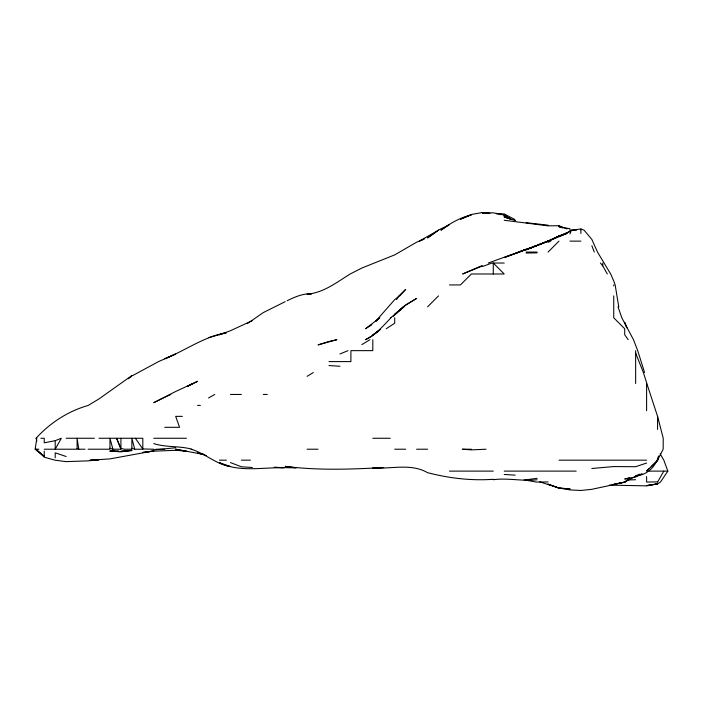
<?xml version="1.0" encoding="UTF-8"?>
<svg xmlns="http://www.w3.org/2000/svg" width="703" height="703" viewBox="0 0 703 703"><rect width="100%" height="100%" fill="white"/><g stroke="black" fill="none" stroke-linecap="round" stroke-linejoin="round"><path stroke-width="1.05" d="M153.772 450.895L109.958 458.892L90.133 460.166L99.009 459.78L88.06 460.852L66.152 461.634L55.203 460.237L44.245 457.205L35.958 449.217L44.245 456.423L35.15 449.217L36.811 438.259L36.125 438.259L36.837 441.247M658.729 456.185L657.56 460.781L646.602 471.115L649.528 468.198M658.483 456.185C655.864 466.528 646.751 475.439 635.653 475.896L639.633 474.156M569.94 233.958L571.398 230.171L580.898 228.993L584.105 230.171L591.847 239.415L597.506 252.078L610.679 273.985L613.745 280.945L615.16 284.935L618.754 306.842M657.56 482.073L663.808 471.115M396.492 299.557L398.856 295.884L405.666 289.425L399.796 295.884M660.17 453.857L663.825 460.166L667.85 471.115L660.451 482.073L657.56 483.884L646.602 485.87L609.369 485.105M36.125 438.259C49.843 422.978 68.2 411.114 88.06 405.49L99.009 398.917L131.865 375.534M393.329 316.341L405.666 304.979L416.615 298.424L403.004 306.842L394.708 314.338L403.953 306.842L390.64 317.791M390.947 317.791C383.188 325.876 375.745 334.751 365.455 339.698L372.81 335.542L380.367 329.426L372.81 334.988L378.161 331.236M375.569 321.376L394.708 299.636L399.471 295.884M427.565 306.842L438.523 295.884M548.041 252.078L558.99 241.129M650.987 466.739L657.56 460.166L663.166 449.217L663.228 438.259L657.577 416.361M375.903 321.376L379.778 317.791L365.455 328.74L371.887 324.804M128.412 378.768L131.865 376.07M247.28 323.661L263.291 312.589L285.19 301.657M629.44 478.848L624.703 482.196L613.745 484.314L624.703 482.073L635.653 476.274M539.772 481.863L558.99 488.023L569.94 489.912L580.898 490.466L591.847 489.314L613.745 484.613L624.703 482.073L628.069 479.692M624.703 482.073L628.069 479.789M386.219 328.74L394.708 323.204L394.708 317.791M307.097 376.342L313.301 372.546M361.852 344.602L369.963 339.698M132.7 375.56L158.553 361.597L175.671 354.031L164.722 358.776C185.574 350.516 203.949 336.57 226.445 332.686L208.527 337.677M208.527 397.977L214.758 394.453M642.041 473.585L635.653 477.038L624.703 478.989L629.677 477.75M187.56 386.316L197.578 381.325L175.671 391.492L153.772 402.67L163.808 397.775M164.722 397.336L170.741 394.453M549.324 240.663L558.99 236.015L566.952 233.414M252.333 320.63L230.435 330.718L219.477 334.795M287.184 300.743C294.715 296.965 302.888 293.52 311.473 293.678M548.041 242.359L550.739 241.129M482.328 265.462L462.653 273.985L481.327 266.411M558.99 236.278L569.94 231.463L548.041 240.988M422.986 239.574L419.331 241.129L438.523 230.171L427.565 237.939L438.523 230.057L449.472 224.644L440.957 230.171C450.087 223.308 460.184 217.587 471.37 214.881L460.421 219.222L471.37 214.485L482.328 212.534L486.309 213.361M339.953 353.969L348.029 350.648M424.665 238.792L416.615 242.201L394.708 254.881L361.852 268.036L350.191 273.985C336.675 282.342 323.591 292.808 307.097 294.197L311.473 293.924M531.116 247.922L547.672 241.129L526.134 249.776L547.848 241.129M55.203 440.693L61.319 438.259L55.203 449.217L55.203 440.693L44.245 442.811L44.245 438.259L40.871 438.259M518.155 252.465L504.227 257.614L518.12 252.447L515.185 253.546M488.269 263.027L537.083 245.356M482.328 266.595L491.995 263.027L504.227 263.027M566.952 233.501L548.182 241.129L558.99 236.015L561.978 235.329M646.602 463.049L635.653 466.704L613.745 466.564L591.847 468.488M657.56 481.871L646.602 482.073L646.602 476.572M562.971 234.943L558.99 235.777L562.277 235.479M152.771 451.036L142.814 452.424L153.772 451.177L177.806 450.21M526.134 479.798L537.083 478.312M153.772 449.876L175.671 447.767M486.028 449.217L471.37 449.876L462.337 449.217L471.37 449.217M548.041 481.933L536.547 482.073L524.139 479.885M493.278 479.718C507.865 477.697 522.461 481.529 537.083 479.762M131.865 450.641L120.916 451.3L131.865 450.342L120.916 451.862L109.958 451.071L114.343 450.983M284.1 467.864C262.491 467.082 239.749 472.636 219.477 462.732L230.435 466.537C215.821 464.279 205.012 453.224 191.075 449.217M499.851 214.107L504.227 213.958L514.341 219.222L515.185 220.329M626.891 480.008L635.653 479.718M493.278 479.288C471.072 480.887 449.024 478.216 427.565 472.671C410.701 462.978 391.105 469.27 372.81 467.943L383.759 467.504C350.964 469.376 317.809 470.562 285.19 466.335L295.146 467.767M526.134 253.045L537.083 252.852M566.952 228.958L558.99 225.716L548.041 225.856L504.227 220.25M296.148 467.908L274.24 467.346L283.001 467.653M576.662 230.171L571.398 230.171L569.94 231.559L569.94 228.721L558.99 226.753L558.99 225.716M569.94 241.129L580.898 241.129M526.134 252.078L537.083 252.078M449.472 284.935L460.421 284.935L471.37 273.985L504.227 273.985L493.278 263.027L493.278 273.985M328.995 361.597L350.902 361.597L350.902 350.648L372.81 350.648L372.81 339.698M230.435 394.453L241.384 394.453M263.291 394.453L267.298 394.453M197.578 405.403L200.364 405.403M182.385 416.361L175.671 416.361L179.59 427.31L164.722 427.31M66.152 438.259L94.395 438.259M99.009 438.259L142.814 438.259L142.814 449.217L134.721 449.217L131.865 448.206M153.772 438.259L186.444 438.259M372.81 438.259L390.209 438.259M35.15 449.217L38.858 449.217M44.245 449.217L77.102 449.217L77.102 438.259L78.798 449.217L85.054 449.217M109.958 448.242L112.911 449.217L120.916 449.217L120.916 438.259M153.772 449.217L142.814 448.971L135.354 438.259M307.097 449.217L318.046 449.217M394.708 449.217L405.666 449.217M416.615 449.217L427.565 449.217M219.477 460.166L226.366 460.166M241.384 460.166L250.426 460.166M558.99 460.166L646.602 460.166M449.472 471.115L493.278 471.115M504.227 471.115L576.188 471.115M649.115 471.115L667.85 471.115M155.961 449.243L164.722 449.375M499.851 214.556L504.227 214.696L510.73 219.222L504.227 215.188L504.227 216.999L510.879 219.222L504.227 215.188M504.227 474.472L515.185 475.123M328.995 365.569L339.953 366.245M252.333 467.504L241.384 466.766L230.435 462.583M489.991 213.343L482.328 212.807L484.314 213.281M548.041 225.162L526.134 222.702M175.671 450.175L186.62 451.335L175.671 449.217L204.547 454.63M496.265 213.809L504.227 214.696L493.278 212.868L482.328 212.789L485.316 213.352M153.772 443.575C166.119 447.618 179.397 445.702 191.814 449.217M203.554 454.287L197.578 452.943L206.533 455.544M515.185 220.505L504.227 216.999M558.99 226.753L562.971 228M66.152 456.502L55.203 452.837L55.203 457.776M77.102 448.567L78.798 449.217M600.415 263.027L602.796 265.927L607.304 273.985M628.192 339.698L624.703 334.76L624.703 328.74L613.745 317.791L613.745 295.884M644.572 372.546L637.709 350.648L633.482 339.698L621.821 317.791L618.016 306.842M624.703 322.791L626.426 326.754M635.653 353.047L643.377 372.546L646.602 382.704L646.602 410.745M624.703 322.264L626.918 327.818M120.916 449.217L116.584 438.259L120.916 448.329L124.229 449.217L131.865 449.217L131.865 438.259L134.721 449.217M591.847 245.751L594.281 252.078M646.822 383.504L657.56 416.361L657.56 429.419M112.911 449.217L109.958 438.259L109.958 449.217L88.06 449.217M635.653 350.648L635.653 383.504M613.745 284.935L613.745 285.919M602.796 263.027L602.796 265.927M580.898 228.993L580.898 229.872M580.898 230.171L580.898 233.475M44.245 451.098L44.245 456.142M192.842 383.504L187.516 386.334L192.842 383.504M526.134 249.257L518.884 252.078L526.134 249.284M548.041 241.27L526.134 249.635L548.041 241.27M526.134 249.468L519.148 252.078L526.134 249.468M328.995 341.456L318.046 344.901L336.913 339.698L328.995 341.456M657.56 483.831L646.602 485.606L657.56 483.884M118.719 451.212L109.958 451.133L118.719 451.203M569.94 488.91L558.99 488.084L548.041 484.147L558.99 488.084L569.94 488.91"/></g></svg>
